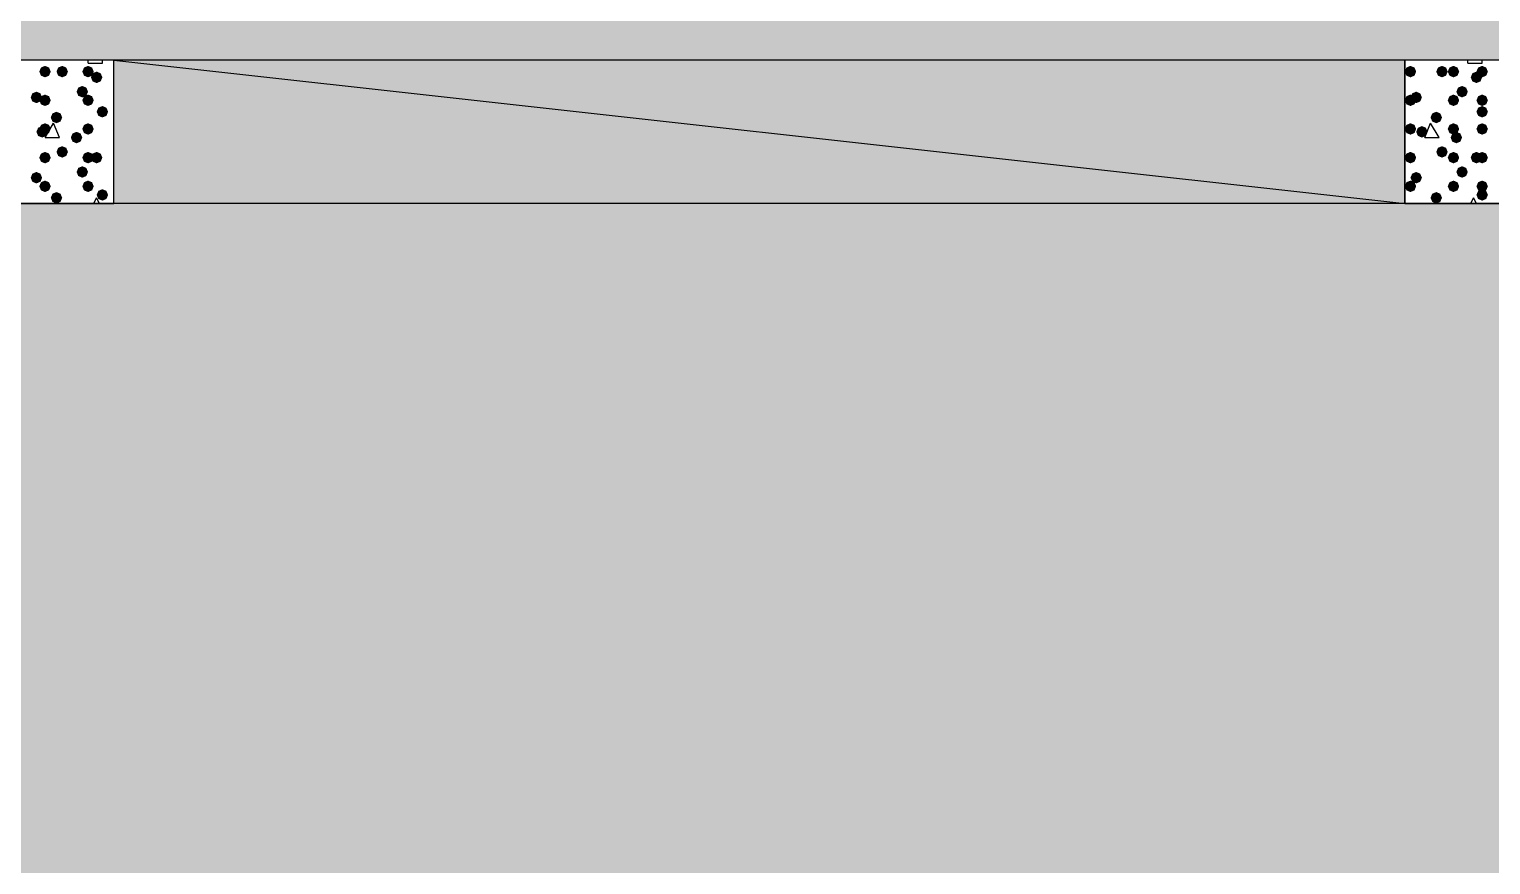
# Model space of a CAD drawing. Header units: millimetres. Extents: x 0 to 420, y 0 to 297.
# Drawn here: x 159.62 to 181.19, y 194.88 to 207.21 of the extents above; entities that cross this region are included whole.
import ezdxf

# ---------------------------------------------------------------- set-up
doc = ezdxf.new("R2010")
doc.units = ezdxf.units.MM
doc.layers.get('0').update_dxf_attribs({"linetype": 'CONTINUOUS'})

msp = doc.modelspace()

# ---------------------------------------------------------------- hatches: boundary and pattern name
at = {"true_color": 0x000008}
h = msp.add_hatch(color=0, dxfattribs=at)
h.paths.add_polyline_path([(385.826, 225.806), (39.708667, 225.806), (385.826, 206.756)], flags=0)
h.paths.add_polyline_path([(39.708667, 225.806), (385.826, 206.756), (39.708667, 206.756)], flags=0)
at = {"true_color": 0x000007}
for points in [[(159.935333, 206.586667), (159.910462, 206.526871), (159.850667, 206.502), (159.790871, 206.526871), (159.766, 206.586667), (159.790871, 206.646462), (159.850667, 206.671333), (159.910462, 206.646463)], [(160.189333, 206.586667), (160.164463, 206.526871), (160.104667, 206.502), (160.044871, 206.526871), (160.02, 206.586667), (160.044871, 206.646462), (160.104667, 206.671333), (160.164462, 206.646463)], [(160.570333, 206.586667), (160.545462, 206.526871), (160.485667, 206.502), (160.425871, 206.526871), (160.401, 206.586667), (160.425871, 206.646462), (160.485667, 206.671333), (160.545462, 206.646463)], [(180.086, 206.586667), (180.061129, 206.526871), (180.001333, 206.502), (179.941538, 206.526871), (179.916667, 206.586667), (179.941537, 206.646462), (180.001333, 206.671333), (180.061129, 206.646463)], [(180.551667, 206.586667), (180.526796, 206.526871), (180.467, 206.502), (180.407204, 206.526871), (180.382333, 206.586667), (180.407204, 206.646462), (180.467, 206.671333), (180.526796, 206.646463)], [(180.721, 206.586667), (180.696129, 206.526871), (180.636333, 206.502), (180.576538, 206.526871), (180.551667, 206.586667), (180.576537, 206.646462), (180.636333, 206.671333), (180.696129, 206.646463)], [(181.144333, 206.586667), (181.119463, 206.526871), (181.059667, 206.502), (180.999871, 206.526871), (180.975, 206.586667), (180.999871, 206.646462), (181.059667, 206.671333), (181.119462, 206.646463)], [(160.697333, 206.502), (160.672462, 206.442204), (160.612667, 206.417333), (160.552871, 206.442204), (160.528, 206.502), (160.552871, 206.561796), (160.612667, 206.586667), (160.672462, 206.561796)], [(181.059667, 206.502), (181.034796, 206.442204), (180.975, 206.417333), (180.915204, 206.442204), (180.890333, 206.502), (180.915204, 206.561796), (180.975, 206.586667), (181.034796, 206.561796)], [(159.808333, 206.205667), (159.783462, 206.145871), (159.723667, 206.121), (159.663871, 206.145871), (159.639, 206.205667), (159.663871, 206.265462), (159.723667, 206.290333), (159.783462, 206.265463)], [(159.935333, 206.163333), (159.910462, 206.103537), (159.850667, 206.078667), (159.790871, 206.103537), (159.766, 206.163333), (159.790871, 206.223129), (159.850667, 206.248), (159.910462, 206.223129)], [(160.485667, 206.290333), (160.460796, 206.230537), (160.401, 206.205667), (160.341204, 206.230537), (160.316333, 206.290333), (160.341204, 206.350129), (160.401, 206.375), (160.460796, 206.350129)], [(160.570333, 206.163333), (160.545462, 206.103537), (160.485667, 206.078667), (160.425871, 206.103537), (160.401, 206.163333), (160.425871, 206.223129), (160.485667, 206.248), (160.545462, 206.223129)], [(180.086, 206.163333), (180.061129, 206.103537), (180.001333, 206.078667), (179.941538, 206.103537), (179.916667, 206.163333), (179.941537, 206.223129), (180.001333, 206.248), (180.061129, 206.223129)], [(180.170667, 206.205667), (180.145796, 206.145871), (180.086, 206.121), (180.026204, 206.145871), (180.001333, 206.205667), (180.026204, 206.265462), (180.086, 206.290333), (180.145796, 206.265463)], [(180.721, 206.163333), (180.696129, 206.103537), (180.636333, 206.078667), (180.576538, 206.103537), (180.551667, 206.163333), (180.576537, 206.223129), (180.636333, 206.248), (180.696129, 206.223129)], [(180.848, 206.290333), (180.823129, 206.230537), (180.763333, 206.205667), (180.703537, 206.230537), (180.678667, 206.290333), (180.703537, 206.350129), (180.763333, 206.375), (180.823129, 206.350129)], [(181.144333, 206.163333), (181.119463, 206.103537), (181.059667, 206.078667), (180.999871, 206.103537), (180.975, 206.163333), (180.999871, 206.223129), (181.059667, 206.248), (181.119462, 206.223129)], [(160.104667, 205.909333), (160.079796, 205.849538), (160.02, 205.824667), (159.960204, 205.849538), (159.935333, 205.909333), (159.960204, 205.969129), (160.02, 205.994), (160.079796, 205.969129)], [(160.782, 205.994), (160.757129, 205.934204), (160.697333, 205.909333), (160.637538, 205.934204), (160.612667, 205.994), (160.637537, 206.053796), (160.697333, 206.078667), (160.757129, 206.053796)], [(180.467, 205.909333), (180.442129, 205.849538), (180.382333, 205.824667), (180.322538, 205.849538), (180.297667, 205.909333), (180.322537, 205.969129), (180.382333, 205.994), (180.442129, 205.969129)], [(181.144333, 205.994), (181.119463, 205.934204), (181.059667, 205.909333), (180.999871, 205.934204), (180.975, 205.994), (180.999871, 206.053796), (181.059667, 206.078667), (181.119462, 206.053796)], [(159.893, 205.697667), (159.868129, 205.637871), (159.808333, 205.613), (159.748538, 205.637871), (159.723667, 205.697667), (159.748537, 205.757462), (159.808333, 205.782333), (159.868129, 205.757463)], [(159.935333, 205.74), (159.910462, 205.680204), (159.850667, 205.655333), (159.790871, 205.680204), (159.766, 205.74), (159.790871, 205.799796), (159.850667, 205.824667), (159.910462, 205.799796)], [(160.570333, 205.74), (160.545462, 205.680204), (160.485667, 205.655333), (160.425871, 205.680204), (160.401, 205.74), (160.425871, 205.799796), (160.485667, 205.824667), (160.545462, 205.799796)], [(180.086, 205.74), (180.061129, 205.680204), (180.001333, 205.655333), (179.941538, 205.680204), (179.916667, 205.74), (179.941537, 205.799796), (180.001333, 205.824667), (180.061129, 205.799796)], [(180.255333, 205.697667), (180.230462, 205.637871), (180.170667, 205.613), (180.110871, 205.637871), (180.086, 205.697667), (180.110871, 205.757462), (180.170667, 205.782333), (180.230462, 205.757463)], [(180.721, 205.74), (180.696129, 205.680204), (180.636333, 205.655333), (180.576538, 205.680204), (180.551667, 205.74), (180.576537, 205.799796), (180.636333, 205.824667), (180.696129, 205.799796)], [(181.144333, 205.74), (181.119463, 205.680204), (181.059667, 205.655333), (180.999871, 205.680204), (180.975, 205.74), (180.999871, 205.799796), (181.059667, 205.824667), (181.119462, 205.799796)], [(160.401, 205.613), (160.376129, 205.553204), (160.316333, 205.528333), (160.256538, 205.553204), (160.231667, 205.613), (160.256537, 205.672796), (160.316333, 205.697667), (160.376129, 205.672796)], [(180.763333, 205.613), (180.738463, 205.553204), (180.678667, 205.528333), (180.618871, 205.553204), (180.594, 205.613), (180.618871, 205.672796), (180.678667, 205.697667), (180.738462, 205.672796)], [(159.935333, 205.316667), (159.910462, 205.256871), (159.850667, 205.232), (159.790871, 205.256871), (159.766, 205.316667), (159.790871, 205.376462), (159.850667, 205.401333), (159.910462, 205.376463)], [(160.189333, 205.401333), (160.164463, 205.341537), (160.104667, 205.316667), (160.044871, 205.341537), (160.02, 205.401333), (160.044871, 205.461129), (160.104667, 205.486), (160.164462, 205.461129)], [(160.570333, 205.316667), (160.545462, 205.256871), (160.485667, 205.232), (160.425871, 205.256871), (160.401, 205.316667), (160.425871, 205.376462), (160.485667, 205.401333), (160.545462, 205.376463)], [(160.697333, 205.316667), (160.672462, 205.256871), (160.612667, 205.232), (160.552871, 205.256871), (160.528, 205.316667), (160.552871, 205.376462), (160.612667, 205.401333), (160.672462, 205.376463)], [(180.086, 205.316667), (180.061129, 205.256871), (180.001333, 205.232), (179.941538, 205.256871), (179.916667, 205.316667), (179.941537, 205.376462), (180.001333, 205.401333), (180.061129, 205.376463)], [(180.551667, 205.401333), (180.526796, 205.341537), (180.467, 205.316667), (180.407204, 205.341537), (180.382333, 205.401333), (180.407204, 205.461129), (180.467, 205.486), (180.526796, 205.461129)], [(180.721, 205.316667), (180.696129, 205.256871), (180.636333, 205.232), (180.576538, 205.256871), (180.551667, 205.316667), (180.576537, 205.376462), (180.636333, 205.401333), (180.696129, 205.376463)], [(181.059667, 205.316667), (181.034796, 205.256871), (180.975, 205.232), (180.915204, 205.256871), (180.890333, 205.316667), (180.915204, 205.376462), (180.975, 205.401333), (181.034796, 205.376463)], [(181.144333, 205.316667), (181.119463, 205.256871), (181.059667, 205.232), (180.999871, 205.256871), (180.975, 205.316667), (180.999871, 205.376462), (181.059667, 205.401333), (181.119462, 205.376463)], [(160.485667, 205.105), (160.460796, 205.045204), (160.401, 205.020333), (160.341204, 205.045204), (160.316333, 205.105), (160.341204, 205.164796), (160.401, 205.189667), (160.460796, 205.164796)], [(180.848, 205.105), (180.823129, 205.045204), (180.763333, 205.020333), (180.703537, 205.045204), (180.678667, 205.105), (180.703537, 205.164796), (180.763333, 205.189667), (180.823129, 205.164796)], [(159.808333, 205.020333), (159.783462, 204.960537), (159.723667, 204.935667), (159.663871, 204.960537), (159.639, 205.020333), (159.663871, 205.080129), (159.723667, 205.105), (159.783462, 205.080129)], [(159.935333, 204.893333), (159.910462, 204.833537), (159.850667, 204.808667), (159.790871, 204.833537), (159.766, 204.893333), (159.790871, 204.953129), (159.850667, 204.978), (159.910462, 204.953129)], [(160.570333, 204.893333), (160.545462, 204.833537), (160.485667, 204.808667), (160.425871, 204.833537), (160.401, 204.893333), (160.425871, 204.953129), (160.485667, 204.978), (160.545462, 204.953129)], [(180.086, 204.893333), (180.061129, 204.833537), (180.001333, 204.808667), (179.941538, 204.833537), (179.916667, 204.893333), (179.941537, 204.953129), (180.001333, 204.978), (180.061129, 204.953129)], [(180.170667, 205.020333), (180.145796, 204.960537), (180.086, 204.935667), (180.026204, 204.960537), (180.001333, 205.020333), (180.026204, 205.080129), (180.086, 205.105), (180.145796, 205.080129)], [(180.721, 204.893333), (180.696129, 204.833537), (180.636333, 204.808667), (180.576538, 204.833537), (180.551667, 204.893333), (180.576537, 204.953129), (180.636333, 204.978), (180.696129, 204.953129)], [(181.144333, 204.893333), (181.119463, 204.833537), (181.059667, 204.808667), (180.999871, 204.833537), (180.975, 204.893333), (180.999871, 204.953129), (181.059667, 204.978), (181.119462, 204.953129)], [(160.104667, 204.724), (160.079796, 204.664204), (160.02, 204.639333), (159.960204, 204.664204), (159.935333, 204.724), (159.960204, 204.783796), (160.02, 204.808667), (160.079796, 204.783796)], [(160.782, 204.766333), (160.757129, 204.706537), (160.697333, 204.681667), (160.637538, 204.706537), (160.612667, 204.766333), (160.637537, 204.826129), (160.697333, 204.851), (160.757129, 204.826129)], [(180.467, 204.724), (180.442129, 204.664204), (180.382333, 204.639333), (180.322538, 204.664204), (180.297667, 204.724), (180.322537, 204.783796), (180.382333, 204.808667), (180.442129, 204.783796)], [(181.144333, 204.766333), (181.119463, 204.706537), (181.059667, 204.681667), (180.999871, 204.706537), (180.975, 204.766333), (180.999871, 204.826129), (181.059667, 204.851), (181.119462, 204.826129)]]:
    msp.add_hatch(color=0, dxfattribs=at).paths.add_polyline_path(points, flags=0)
at = {"true_color": 0x000008}
h = msp.add_hatch(color=0, dxfattribs=at)
h.paths.add_polyline_path([(179.916667, 206.756), (160.866667, 206.756), (179.916667, 204.639333)], flags=0)
h.paths.add_polyline_path([(160.866667, 206.756), (179.916667, 204.639333), (160.866667, 204.639333)], flags=0)
h = msp.add_hatch(color=0, dxfattribs=at)
h.paths.add_polyline_path([(201.125667, 204.639333), (39.708667, 204.639333), (201.125667, 185.547)], flags=0)
h.paths.add_polyline_path([(39.708667, 204.639333), (201.125667, 185.547), (39.708667, 185.547)], flags=0)

# ---------------------------------------------------------------- linework, layer by layer
at = {"color": 0, "true_color": 0x000008}
for points in [[(39.708667, 225.806), (385.826, 206.756), (39.708667, 206.756)], [(179.916667, 206.756), (160.866667, 206.756), (179.916667, 204.639333)], [(160.866667, 206.756), (179.916667, 204.639333), (160.866667, 204.639333)], [(201.125667, 204.639333), (39.708667, 204.639333), (201.125667, 185.547)]]:
    msp.add_lwpolyline(points, close=True, dxfattribs=at)
at = {"color": 0, "true_color": 0x000007}
for points in [[(158.75, 206.756), (158.75, 204.639333), (160.866667, 204.639333), (160.866667, 206.756)], [(179.916667, 206.756), (179.916667, 204.639333), (182.033333, 204.639333), (182.033333, 206.756)]]:
    msp.add_lwpolyline(points, close=True, dxfattribs=at)
for points in [[(160.485667, 206.713667), (160.485667, 206.756)], [(160.485667, 206.713667), (160.697333, 206.713667)], [(160.697333, 206.713667), (160.697333, 206.756)], [(180.848, 206.713667), (180.848, 206.756)], [(180.848, 206.713667), (181.059667, 206.713667)], [(181.059667, 206.713667), (181.059667, 206.756)], [(159.850667, 205.613), (159.977667, 205.824667)], [(160.062333, 205.613), (159.977667, 205.824667)], [(180.213, 205.613), (180.297667, 205.824667)], [(180.424667, 205.613), (180.297667, 205.824667)], [(159.850667, 205.613), (160.062333, 205.613)], [(180.213, 205.613), (180.424667, 205.613)], [(160.570333, 204.639333), (160.612667, 204.724)], [(160.655, 204.639333), (160.612667, 204.724)], [(180.890333, 204.639333), (180.932667, 204.724)], [(180.975, 204.639333), (180.932667, 204.724)]]:
    msp.add_lwpolyline(points, dxfattribs=at)

doc.saveas('drawing.dxf')
